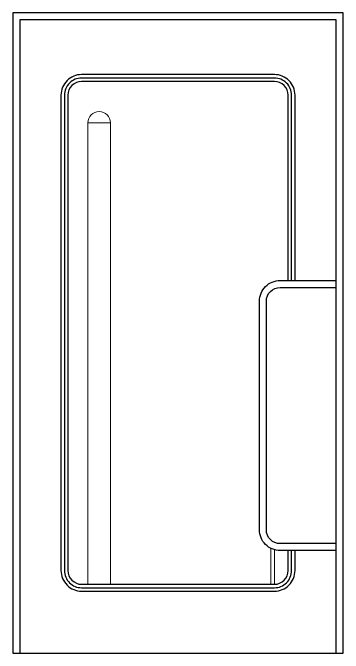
# Model space of a CAD drawing. Header units: millimetres. Extents: x 35877 to 3066687, y -650199 to -40525.
# Drawn here: x 147446.1 to 147494.1, y -180547.8 to -180454.9 of the extents above; entities that cross this region are included whole.
import ezdxf

# ---------------------------------------------------------------- set-up
doc = ezdxf.new("R2010")
doc.units = ezdxf.units.MM
doc.header["$MEASUREMENT"] = 0
for name, color, linetype, lineweight in [('A8_FURNITURE', 32, 'Continuous', 30), ('Elevation 4.5', 206, 'Continuous', 5), ('FURNITURE', 32, 'Continuous', 9)]:
    doc.layers.add(name, color=color, linetype=linetype, lineweight=lineweight)

msp = doc.modelspace()

# ---------------------------------------------------------------- linework, layer by layer
at = {"layer": 'A8_FURNITURE', "color": 18, "lineweight": 0, "true_color": 0x000000, "transparency": 33554687}
for p, q in [((147483.567, -180532.604), (147483.567, -180537.812)), ((147484.067, -180532.797), (147484.067, -180537.812))]:
    msp.add_line(p, q, dxfattribs=at)
msp.add_lwpolyline([(147456.984, -180537.812), (147460.259, -180537.812), (147460.259, -180470.818), (147456.984, -180470.818)], close=True, dxfattribs=at)
msp.add_arc((147458.621, -180470.818), 1.638, 0, 180, dxfattribs=at)
at = {"layer": 'Elevation 4.5', "color": 18, "lineweight": 30, "true_color": 0x000000, "transparency": 33554687}
for p, q in [((147494.054, -180454.853), (147446.061, -180454.853)), ((147494.061, -180547.812), (147494.054, -180454.853))]:
    msp.add_line(p, q, dxfattribs=at)
msp.add_lwpolyline([(147494.054, -180454.853), (147446.061, -180454.853), (147446.069, -180547.812), (147494.061, -180547.812)], close=True, dxfattribs=at)
for points in [[(147486.561, -180493.714), (147486.561, -180466.818, 0.414214), (147484.061, -180464.318), (147456.064, -180464.318, 0.414214), (147453.564, -180466.818), (147453.564, -180535.812, 0.414214), (147456.064, -180538.312), (147484.061, -180538.312, 0.414214), (147486.561, -180535.812), (147486.561, -180532.913)], [(147486.061, -180493.714), (147486.061, -180466.818, 0.414214), (147484.061, -180464.818), (147456.064, -180464.818, 0.414214), (147454.064, -180466.818), (147454.064, -180535.812, 0.414214), (147456.064, -180537.812), (147484.061, -180537.812, 0.414214), (147486.061, -180535.812), (147486.061, -180532.913)]]:
    msp.add_lwpolyline(points, format="xyb", dxfattribs=at)
at = {"layer": 'FURNITURE', "lineweight": 30, "transparency": 33554687}
msp.add_lwpolyline([(147493.061, -180547.812), (147493.054, -180455.853), (147447.061, -180455.853), (147447.069, -180547.812)], dxfattribs=at)
for points in [[(147487.061, -180493.714), (147487.061, -180466.818, 0.414214), (147484.061, -180463.818), (147456.064, -180463.818, 0.414214), (147453.064, -180466.818), (147453.064, -180535.812, 0.414214), (147456.064, -180538.812), (147484.061, -180538.812, 0.414214), (147487.061, -180535.812), (147487.061, -180532.913)], [(147493.061, -180532.913), (147484.895, -180532.913, -0.414214), (147481.895, -180529.913), (147481.895, -180496.714, -0.414214), (147484.895, -180493.714), (147493.061, -180493.714)], [(147493.061, -180531.913), (147484.895, -180531.913, -0.414214), (147482.895, -180529.913), (147482.895, -180496.714, -0.414214), (147484.895, -180494.714), (147493.061, -180494.714)]]:
    msp.add_lwpolyline(points, format="xyb", dxfattribs=at)

doc.saveas('drawing.dxf')
